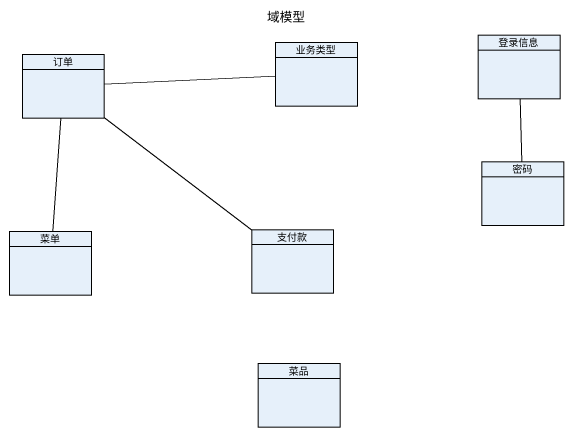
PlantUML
@startuml
title 域模型
hide circle
hide empty members
class 订单
class 业务类型
class 登录信息
class 密码
class 菜单
class 支付款
class 菜品
订单 -right- 业务类型
订单 -- 菜单
订单 -- 支付款
登录信息 -- 密码
@enduml
